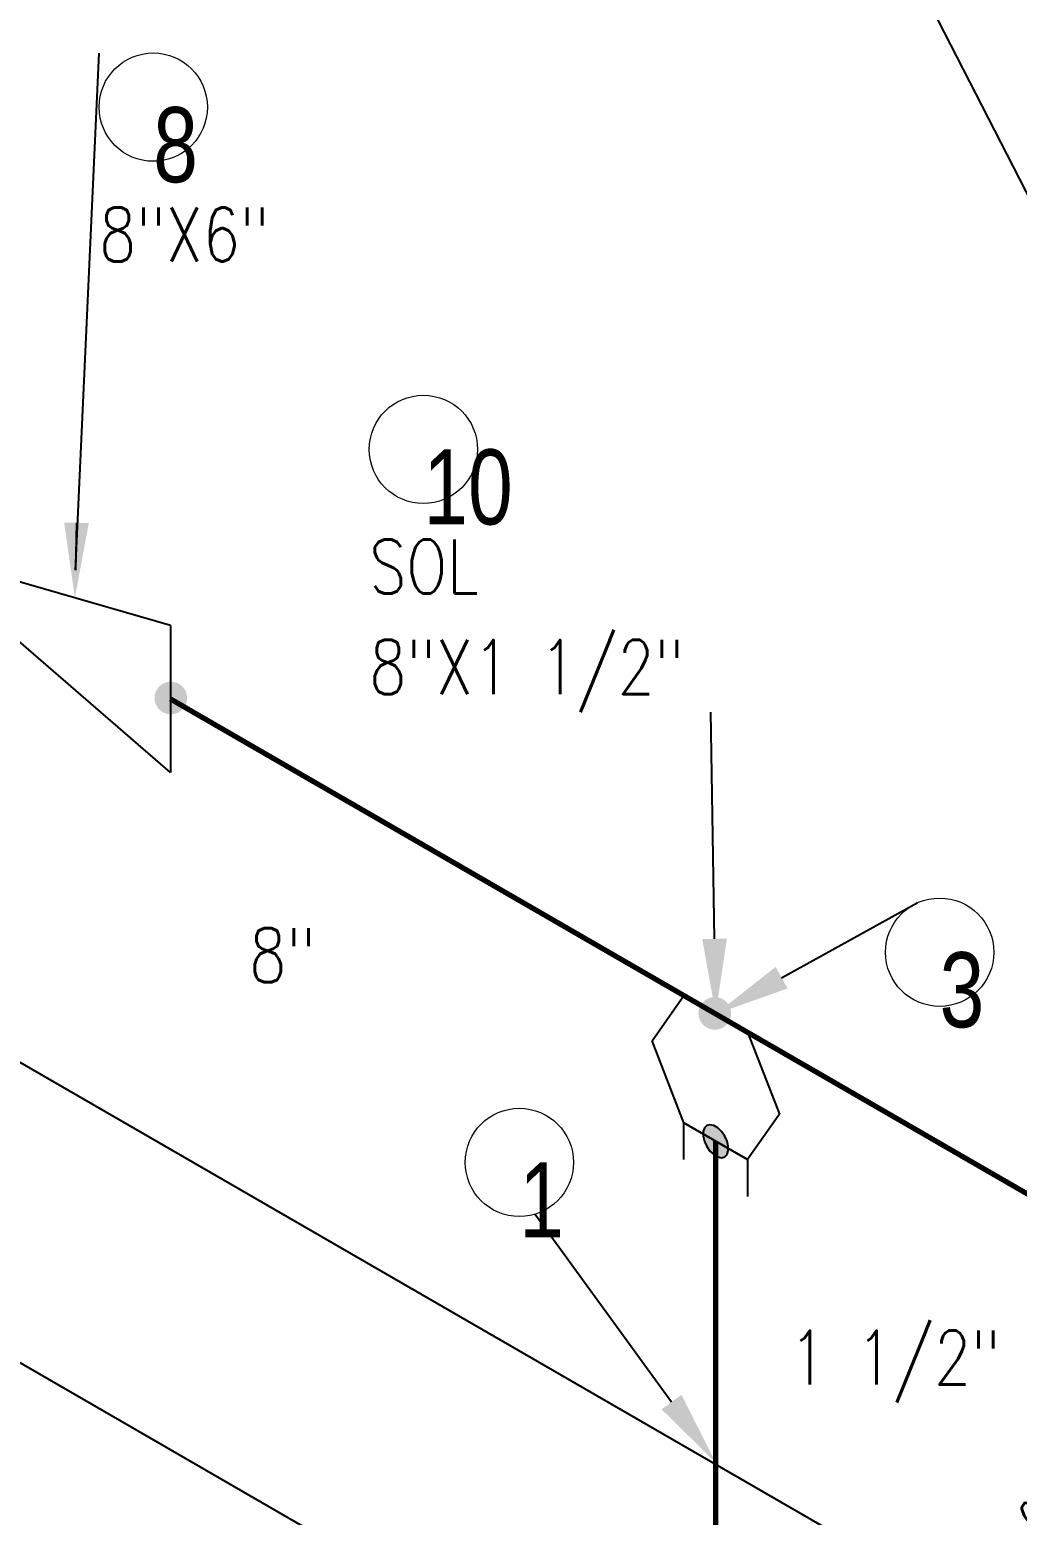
# Model space of a CAD drawing. Header units: millimetres. Extents: x 0 to 841, y 0 to 594.
# Drawn here: x 252.69 to 285.59, y 285.25 to 334.72 of the extents above; entities that cross this region are included whole.
import ezdxf
from ezdxf import colors
from ezdxf.entities.mleader import LeaderData, LeaderLine
from ezdxf.enums import TextEntityAlignment as Align
from ezdxf.math import Vec2, Vec3

# ---------------------------------------------------------------- set-up
doc = ezdxf.new("R2018")
doc.units = ezdxf.units.MM
doc.header["$LTSCALE"] = 0.25
for name, color, linetype, lineweight in [('Annotation', 7, 'Continuous', 0), ('Dimension', 1, 'Continuous', 0), ('Pipe', 3, 'Continuous', 70)]:
    doc.layers.add(name, color=color, linetype=linetype, lineweight=lineweight)
doc.layers.add('Title Block', color=7, linetype='Continuous')
doc.layers.add('Weld', color=1, linetype='Continuous')
doc.styles.add('AdskIsoAnnotation', font='romans.shx', dxfattribs={"width": 0.8, "height": 1})
doc.styles.add('AdskIsoMetric', font='romans.shx', dxfattribs={"width": 0.8, "height": 1.8})
doc.styles.add('AdskIsoMetric-30', font='romans.shx', dxfattribs={"width": 0.8, "height": 1.8})
doc.styles.add('AdskIsoMetric30', font='romans.shx', dxfattribs={"width": 0.8, "oblique": 30, "height": 1.8})
doc.styles.get("Standard").update_dxf_attribs({"font": 'arial.ttf'})
doc.dimstyles.new('AdskIsoMetric', dxfattribs={"dimtxt": 2.5, "dimasz": 2.5, "dimexe": 1, "dimexo": 2, "dimgap": 0.8, "dimtad": 1, "dimdec": 0, "dimrnd": 1, "dimzin": 0, "dimdsep": 46, "dimtxsty": 'AdskIsoMetric', "dimcen": 0, "dimclrt": 7, "dimadec": 0, "dimazin": 0, "dimtfac": 1, "dimtdec": 0, "dimtmove": 1, "dimatfit": 3, "dimfxl": 1, "dimtfill": 1, "dimfrac": 2, "dimtolj": 1, "dimtzin": 0, "dimarcsym": 0})

# ---------------------------------------------------------------- blocks, each defined once
blk = doc.blocks.new('ReducerConc-1-IsoRight')
at = {"color": 0, "linetype": 'ByBlock', "lineweight": -2, "extrusion": (0.707107, 0.408248, -0.57735)}
for p, q in [((-0.2652, 0.2041), (-0.2652, 0.1021)), ((0.2652, 0.051), (-0.2652, 0.2041)), ((0.2652, -0.3572), (-0.2652, 0.1021)), ((0.2652, 0.051), (0.2652, -0.3572))]:
    blk.add_line(p, q, dxfattribs=at)
blk = doc.blocks.new('*D80')
at = {"layer": 'Defpoints', "color": 0, "transparency": 16777216}
for p in [(275.541, 301.948, 0), (275.541, 273.294, 0), (288.531, 265.794)]:
    blk.add_point(p, dxfattribs=at)
at = {"layer": 'Dimension', "color": 0, "lineweight": -2, "transparency": 16777216}
for p, q in [((288.531, 291.948), (288.531, 268.294)), ((277.541, 272.139), (289.531, 265.216))]:
    blk.add_line(p, q, dxfattribs=at)
at = {"layer": 'Dimension', "color": 0, "transparency": 16777216}
for points in [[(288.115, 291.948), (288.948, 291.948), (288.531, 294.448)], [(288.115, 268.294), (288.948, 268.294), (288.531, 265.794)]]:
    blk.add_solid(points, dxfattribs=at)
at = {"layer": 'Dimension', "color": 7, "transparency": 16777216, "insert": (286.641, 283.244), "char_height": 1.8, "attachment_point": 5, "rotation": 90, "style": 'AdskIsoMetric30', "bg_fill": 3, "box_fill_scale": 1.1, "bg_fill_color": 256, "bg_fill_true_color": 13158600, "bg_fill_transparency": 0}
blk.add_mtext('\\A1;239', dxfattribs=at)
blk = doc.blocks.new('*D91')
at = {"layer": 'Defpoints', "color": 0, "transparency": 16777216}
for p in [(199.028, 346.122, 0), (297.95, 289.009, 0), (297.95, 274.009)]:
    blk.add_point(p, dxfattribs=at)
at = {"layer": 'Dimension', "color": 0, "lineweight": -2, "transparency": 16777216}
for p, q in [((199.028, 343.813), (199.028, 329.967)), ((201.194, 329.872), (295.785, 275.259)), ((297.95, 286.7), (297.95, 272.855))]:
    blk.add_line(p, q, dxfattribs=at)
at = {"layer": 'Dimension', "color": 0, "transparency": 16777216}
for points in [[(201.402, 330.233), (200.985, 329.511), (199.028, 331.122)], [(295.994, 275.62), (295.577, 274.899), (297.95, 274.009)]]:
    blk.add_solid(points, dxfattribs=at)
at = {"layer": 'Dimension', "color": 7, "transparency": 16777216, "insert": (248.489, 304.748), "char_height": 1.8, "attachment_point": 5, "rotation": 330, "style": 'AdskIsoMetric-30', "bg_fill": 3, "box_fill_scale": 1.1, "bg_fill_color": 256, "bg_fill_true_color": 13158600, "bg_fill_transparency": 0}
blk.add_mtext('\\A1;2735', dxfattribs=at)
blk = doc.blocks.new('*D92')
at = {"layer": 'Defpoints', "color": 0, "transparency": 16777216}
for p in [(109.589, 397.76, 0), (297.95, 289.009, 0), (297.95, 264.009)]:
    blk.add_point(p, dxfattribs=at)
at = {"layer": 'Dimension', "color": 0, "lineweight": -2, "transparency": 16777216}
for p, q in [((109.589, 395.45), (109.589, 371.605)), ((111.754, 371.51), (295.785, 265.259)), ((297.95, 286.7), (297.95, 262.855))]:
    blk.add_line(p, q, dxfattribs=at)
at = {"layer": 'Dimension', "color": 0, "transparency": 16777216}
for points in [[(111.963, 371.871), (111.546, 371.149), (109.589, 372.76)], [(295.994, 265.62), (295.577, 264.899), (297.95, 264.009)]]:
    blk.add_solid(points, dxfattribs=at)
at = {"layer": 'Dimension', "color": 7, "transparency": 16777216, "insert": (203.77, 320.567), "char_height": 1.8, "attachment_point": 5, "rotation": 330, "style": 'AdskIsoMetric-30', "bg_fill": 3, "box_fill_scale": 1.1, "bg_fill_color": 256, "bg_fill_true_color": 13158600, "bg_fill_transparency": 0}
blk.add_mtext('\\A1;4493', dxfattribs=at)
blk = doc.blocks.new('Olet1-1-Iso2DSkew90')
at = {"color": 0, "linetype": 'ByBlock', "lineweight": -2, "extrusion": (0.707107, 0.408249, -0.57735)}
for p, q in [((-2.121, -0.897), (-1.061, 0.612)), ((-1.061, 0.612), (1.061, -0.612)), ((-1.061, -3.63), (-2.121, -0.897)), ((1.061, -0.612), (2.121, -3.346)), ((2.121, -3.346), (1.061, -4.855)), ((1.061, -4.855), (-1.061, -3.63))]:
    blk.add_line(p, q, dxfattribs=at)
blk = doc.blocks.new('SocketWeld-1-IsoLeft')
at = {"layer": 'Title Block'}
blk.add_hatch(color=256, dxfattribs=at).paths.add_polyline_path([(-0.0294, -0.0234), (-0.0291, -0.0234), (-0.0288, -0.0235), (-0.0285, -0.0236), (-0.0283, -0.0237), (-0.028, -0.0238), (-0.0277, -0.0239), (-0.0274, -0.0239), (-0.0271, -0.024), (-0.0268, -0.0241), (-0.0265, -0.0242), (-0.0263, -0.0243), (-0.026, -0.0244), (-0.0257, -0.0244), (-0.0254, -0.0245), (-0.0251, -0.0246), (-0.0248, -0.0247), (-0.0246, -0.0248), (-0.0243, -0.0249), (-0.024, -0.0249), (-0.0237, -0.025), (-0.0234, -0.0251), (-0.0231, -0.0252), (-0.0228, -0.0253), (-0.0226, -0.0254), (-0.0223, -0.0254), (-0.022, -0.0255), (-0.0217, -0.0256), (-0.0214, -0.0257), (-0.0211, -0.0258), (-0.0209, -0.0259), (-0.0206, -0.0259), (-0.0203, -0.026), (-0.02, -0.0261), (-0.0197, -0.0262), (-0.0194, -0.0263), (-0.0191, -0.0264), (-0.0189, -0.0265), (-0.0186, -0.0265), (-0.0183, -0.0266), (-0.018, -0.0267), (-0.0177, -0.0268), (-0.0174, -0.0269), (-0.0172, -0.027), (-0.0169, -0.027), (-0.0166, -0.0271), (-0.0163, -0.0272), (-0.016, -0.0273), (-0.0157, -0.0274), (-0.0155, -0.0275), (-0.0155, -0.0275), (-0.0151, -0.0275), (-0.0148, -0.0275), (-0.0145, -0.0275), (-0.0142, -0.0276), (-0.0139, -0.0276), (-0.0136, -0.0276), (-0.0132, -0.0277), (-0.0129, -0.0277), (-0.0126, -0.0277), (-0.0123, -0.0277), (-0.012, -0.0278), (-0.0117, -0.0278), (-0.0114, -0.0278), (-0.011, -0.0279), (-0.0107, -0.0279), (-0.0104, -0.0279), (-0.0101, -0.0279), (-0.0098, -0.028), (-0.0095, -0.028), (-0.0091, -0.028), (-0.0088, -0.0281), (-0.0085, -0.0281), (-0.0082, -0.0281), (-0.0079, -0.0281), (-0.0076, -0.0282), (-0.0073, -0.0282), (-0.0069, -0.0282), (-0.0066, -0.0283), (-0.0063, -0.0283), (-0.006, -0.0283), (-0.0057, -0.0283), (-0.0054, -0.0284), (-0.005, -0.0284), (-0.0047, -0.0284), (-0.0044, -0.0285), (-0.0041, -0.0285), (-0.0038, -0.0285), (-0.0035, -0.0286), (-0.0032, -0.0286), (-0.0028, -0.0286), (-0.0025, -0.0286), (-0.0022, -0.0287), (-0.0019, -0.0287), (-0.0016, -0.0287), (-0.0013, -0.0288), (-0.0009, -0.0288), (-0.0006, -0.0288), (-0.0003, -0.0288), (0, -0.0289), (0, -0.0289), (0.0003, -0.0288), (0.0006, -0.0288), (0.0009, -0.0288), (0.0013, -0.0288), (0.0016, -0.0287), (0.0019, -0.0287), (0.0022, -0.0287), (0.0025, -0.0286), (0.0028, -0.0286), (0.0032, -0.0286), (0.0035, -0.0286), (0.0038, -0.0285), (0.0041, -0.0285), (0.0044, -0.0285), (0.0047, -0.0284), (0.005, -0.0284), (0.0054, -0.0284), (0.0057, -0.0283), (0.006, -0.0283), (0.0063, -0.0283), (0.0066, -0.0283), (0.0069, -0.0282), (0.0073, -0.0282), (0.0076, -0.0282), (0.0079, -0.0281), (0.0082, -0.0281), (0.0085, -0.0281), (0.0088, -0.0281), (0.0091, -0.028), (0.0095, -0.028), (0.0098, -0.028), (0.0101, -0.0279), (0.0104, -0.0279), (0.0107, -0.0279), (0.011, -0.0279), (0.0114, -0.0278), (0.0117, -0.0278), (0.012, -0.0278), (0.0123, -0.0277), (0.0126, -0.0277), (0.0129, -0.0277), (0.0132, -0.0277), (0.0136, -0.0276), (0.0139, -0.0276), (0.0142, -0.0276), (0.0145, -0.0275), (0.0148, -0.0275), (0.0151, -0.0275), (0.0155, -0.0275), (0.0155, -0.0275), (0.0157, -0.0274), (0.016, -0.0273), (0.0163, -0.0272), (0.0166, -0.0271), (0.0169, -0.027), (0.0172, -0.027), (0.0174, -0.0269), (0.0177, -0.0268), (0.018, -0.0267), (0.0183, -0.0266), (0.0186, -0.0265), (0.0189, -0.0265), (0.0191, -0.0264), (0.0194, -0.0263), (0.0197, -0.0262), (0.02, -0.0261), (0.0203, -0.026), (0.0206, -0.0259), (0.0209, -0.0259), (0.0211, -0.0258), (0.0214, -0.0257), (0.0217, -0.0256), (0.022, -0.0255), (0.0223, -0.0254), (0.0226, -0.0254), (0.0228, -0.0253), (0.0231, -0.0252), (0.0234, -0.0251), (0.0237, -0.025), (0.024, -0.0249), (0.0243, -0.0249), (0.0246, -0.0248), (0.0248, -0.0247), (0.0251, -0.0246), (0.0254, -0.0245), (0.0257, -0.0244), (0.026, -0.0244), (0.0263, -0.0243), (0.0265, -0.0242), (0.0268, -0.0241), (0.0271, -0.024), (0.0274, -0.0239), (0.0277, -0.0239), (0.028, -0.0238), (0.0283, -0.0237), (0.0285, -0.0236), (0.0288, -0.0235), (0.0291, -0.0234), (0.0294, -0.0234), (0.0294, -0.0234), (0.0296, -0.0232), (0.0298, -0.0231), (0.0301, -0.023), (0.0303, -0.0228), (0.0305, -0.0227), (0.0307, -0.0226), (0.031, -0.0224), (0.0312, -0.0223), (0.0314, -0.0222), (0.0316, -0.0221), (0.0319, -0.0219), (0.0321, -0.0218), (0.0323, -0.0217), (0.0325, -0.0215), (0.0328, -0.0214), (0.033, -0.0213), (0.0332, -0.0211), (0.0335, -0.021), (0.0337, -0.0209), (0.0339, -0.0207), (0.0341, -0.0206), (0.0344, -0.0205), (0.0346, -0.0204), (0.0348, -0.0202), (0.035, -0.0201), (0.0353, -0.02), (0.0355, -0.0198), (0.0357, -0.0197), (0.0359, -0.0196), (0.0362, -0.0194), (0.0364, -0.0193), (0.0366, -0.0192), (0.0368, -0.0191), (0.0371, -0.0189), (0.0373, -0.0188), (0.0375, -0.0187), (0.0377, -0.0185), (0.038, -0.0184), (0.0382, -0.0183), (0.0384, -0.0181), (0.0386, -0.018), (0.0389, -0.0179), (0.0391, -0.0177), (0.0393, -0.0176), (0.0395, -0.0175), (0.0398, -0.0174), (0.04, -0.0172), (0.0402, -0.0171), (0.0405, -0.017), (0.0405, -0.017), (0.0406, -0.0168), (0.0407, -0.0166), (0.0409, -0.0165), (0.041, -0.0163), (0.0412, -0.0161), (0.0413, -0.016), (0.0415, -0.0158), (0.0416, -0.0157), (0.0418, -0.0155), (0.0419, -0.0153), (0.042, -0.0152), (0.0422, -0.015), (0.0423, -0.0148), (0.0425, -0.0147), (0.0426, -0.0145), (0.0428, -0.0143), (0.0429, -0.0142), (0.0431, -0.014), (0.0432, -0.0138), (0.0433, -0.0137), (0.0435, -0.0135), (0.0436, -0.0134), (0.0438, -0.0132), (0.0439, -0.013), (0.0441, -0.0129), (0.0442, -0.0127), (0.0444, -0.0125), (0.0445, -0.0124), (0.0447, -0.0122), (0.0448, -0.012), (0.0449, -0.0119), (0.0451, -0.0117), (0.0452, -0.0115), (0.0454, -0.0114), (0.0455, -0.0112), (0.0457, -0.0111), (0.0458, -0.0109), (0.046, -0.0107), (0.0461, -0.0106), (0.0462, -0.0104), (0.0464, -0.0102), (0.0465, -0.0101), (0.0467, -0.0099), (0.0468, -0.0097), (0.047, -0.0096), (0.0471, -0.0094), (0.0473, -0.0092), (0.0474, -0.0091), (0.0476, -0.0089), (0.0476, -0.0089), (0.0476, -0.0087), (0.0477, -0.0086), (0.0477, -0.0084), (0.0478, -0.0082), (0.0478, -0.008), (0.0479, -0.0078), (0.0479, -0.0076), (0.048, -0.0075), (0.048, -0.0073), (0.0481, -0.0071), (0.0481, -0.0069), (0.0482, -0.0067), (0.0482, -0.0066), (0.0483, -0.0064), (0.0483, -0.0062), (0.0484, -0.006), (0.0484, -0.0058), (0.0485, -0.0056), (0.0485, -0.0055), (0.0486, -0.0053), (0.0486, -0.0051), (0.0487, -0.0049), (0.0487, -0.0047), (0.0488, -0.0046), (0.0488, -0.0044), (0.0489, -0.0042), (0.0489, -0.004), (0.049, -0.0038), (0.049, -0.0036), (0.0491, -0.0035), (0.0491, -0.0033), (0.0492, -0.0031), (0.0492, -0.0029), (0.0493, -0.0027), (0.0493, -0.0025), (0.0494, -0.0024), (0.0494, -0.0022), (0.0495, -0.002), (0.0495, -0.0018), (0.0496, -0.0016), (0.0496, -0.0015), (0.0497, -0.0013), (0.0497, -0.0011), (0.0498, -0.0009), (0.0498, -0.0007), (0.0499, -0.0005), (0.0499, -0.0004), (0.05, -0.0002), (0.05, 0), (0.05, 0), (0.05, 0.0002), (0.0499, 0.0004), (0.0499, 0.0005), (0.0498, 0.0007), (0.0498, 0.0009), (0.0497, 0.0011), (0.0497, 0.0013), (0.0496, 0.0015), (0.0496, 0.0016), (0.0495, 0.0018), (0.0495, 0.002), (0.0494, 0.0022), (0.0494, 0.0024), (0.0493, 0.0025), (0.0493, 0.0027), (0.0492, 0.0029), (0.0492, 0.0031), (0.0491, 0.0033), (0.0491, 0.0035), (0.049, 0.0036), (0.049, 0.0038), (0.0489, 0.004), (0.0489, 0.0042), (0.0488, 0.0044), (0.0488, 0.0046), (0.0487, 0.0047), (0.0487, 0.0049), (0.0486, 0.0051), (0.0486, 0.0053), (0.0485, 0.0055), (0.0485, 0.0056), (0.0484, 0.0058), (0.0484, 0.006), (0.0483, 0.0062), (0.0483, 0.0064), (0.0482, 0.0066), (0.0482, 0.0067), (0.0481, 0.0069), (0.0481, 0.0071), (0.048, 0.0073), (0.048, 0.0075), (0.0479, 0.0076), (0.0479, 0.0078), (0.0478, 0.008), (0.0478, 0.0082), (0.0477, 0.0084), (0.0477, 0.0086), (0.0476, 0.0087), (0.0476, 0.0089), (0.0476, 0.0089), (0.0474, 0.0091), (0.0473, 0.0092), (0.0471, 0.0094), (0.047, 0.0096), (0.0468, 0.0097), (0.0467, 0.0099), (0.0465, 0.0101), (0.0464, 0.0102), (0.0462, 0.0104), (0.0461, 0.0106), (0.046, 0.0107), (0.0458, 0.0109), (0.0457, 0.0111), (0.0455, 0.0112), (0.0454, 0.0114), (0.0452, 0.0115), (0.0451, 0.0117), (0.0449, 0.0119), (0.0448, 0.012), (0.0447, 0.0122), (0.0445, 0.0124), (0.0444, 0.0125), (0.0442, 0.0127), (0.0441, 0.0129), (0.0439, 0.013), (0.0438, 0.0132), (0.0436, 0.0134), (0.0435, 0.0135), (0.0433, 0.0137), (0.0432, 0.0138), (0.0431, 0.014), (0.0429, 0.0142), (0.0428, 0.0143), (0.0426, 0.0145), (0.0425, 0.0147), (0.0423, 0.0148), (0.0422, 0.015), (0.042, 0.0152), (0.0419, 0.0153), (0.0418, 0.0155), (0.0416, 0.0157), (0.0415, 0.0158), (0.0413, 0.016), (0.0412, 0.0161), (0.041, 0.0163), (0.0409, 0.0165), (0.0407, 0.0166), (0.0406, 0.0168), (0.0405, 0.017), (0.0405, 0.017), (0.0402, 0.0171), (0.04, 0.0172), (0.0398, 0.0174), (0.0395, 0.0175), (0.0393, 0.0176), (0.0391, 0.0177), (0.0389, 0.0179), (0.0386, 0.018), (0.0384, 0.0181), (0.0382, 0.0183), (0.038, 0.0184), (0.0377, 0.0185), (0.0375, 0.0187), (0.0373, 0.0188), (0.0371, 0.0189), (0.0368, 0.0191), (0.0366, 0.0192), (0.0364, 0.0193), (0.0362, 0.0194), (0.0359, 0.0196), (0.0357, 0.0197), (0.0355, 0.0198), (0.0353, 0.02), (0.035, 0.0201), (0.0348, 0.0202), (0.0346, 0.0204), (0.0344, 0.0205), (0.0341, 0.0206), (0.0339, 0.0207), (0.0337, 0.0209), (0.0335, 0.021), (0.0332, 0.0211), (0.033, 0.0213), (0.0328, 0.0214), (0.0325, 0.0215), (0.0323, 0.0217), (0.0321, 0.0218), (0.0319, 0.0219), (0.0316, 0.0221), (0.0314, 0.0222), (0.0312, 0.0223), (0.031, 0.0224), (0.0307, 0.0226), (0.0305, 0.0227), (0.0303, 0.0228), (0.0301, 0.023), (0.0298, 0.0231), (0.0296, 0.0232), (0.0294, 0.0234), (0.0294, 0.0234), (0.0291, 0.0234), (0.0288, 0.0235), (0.0285, 0.0236), (0.0283, 0.0237), (0.028, 0.0238), (0.0277, 0.0239), (0.0274, 0.0239), (0.0271, 0.024), (0.0268, 0.0241), (0.0265, 0.0242), (0.0263, 0.0243), (0.026, 0.0244), (0.0257, 0.0244), (0.0254, 0.0245), (0.0251, 0.0246), (0.0248, 0.0247), (0.0246, 0.0248), (0.0243, 0.0249), (0.024, 0.0249), (0.0237, 0.025), (0.0234, 0.0251), (0.0231, 0.0252), (0.0228, 0.0253), (0.0226, 0.0254), (0.0223, 0.0254), (0.022, 0.0255), (0.0217, 0.0256), (0.0214, 0.0257), (0.0211, 0.0258), (0.0209, 0.0259), (0.0206, 0.0259), (0.0203, 0.026), (0.02, 0.0261), (0.0197, 0.0262), (0.0194, 0.0263), (0.0191, 0.0264), (0.0189, 0.0265), (0.0186, 0.0265), (0.0183, 0.0266), (0.018, 0.0267), (0.0177, 0.0268), (0.0174, 0.0269), (0.0172, 0.027), (0.0169, 0.027), (0.0166, 0.0271), (0.0163, 0.0272), (0.016, 0.0273), (0.0157, 0.0274), (0.0155, 0.0275), (0.0155, 0.0275), (0.0151, 0.0275), (0.0148, 0.0275), (0.0145, 0.0275), (0.0142, 0.0276), (0.0139, 0.0276), (0.0136, 0.0276), (0.0132, 0.0277), (0.0129, 0.0277), (0.0126, 0.0277), (0.0123, 0.0277), (0.012, 0.0278), (0.0117, 0.0278), (0.0114, 0.0278), (0.011, 0.0279), (0.0107, 0.0279), (0.0104, 0.0279), (0.0101, 0.0279), (0.0098, 0.028), (0.0095, 0.028), (0.0091, 0.028), (0.0088, 0.0281), (0.0085, 0.0281), (0.0082, 0.0281), (0.0079, 0.0281), (0.0076, 0.0282), (0.0073, 0.0282), (0.0069, 0.0282), (0.0066, 0.0283), (0.0063, 0.0283), (0.006, 0.0283), (0.0057, 0.0283), (0.0054, 0.0284), (0.005, 0.0284), (0.0047, 0.0284), (0.0044, 0.0285), (0.0041, 0.0285), (0.0038, 0.0285), (0.0035, 0.0286), (0.0032, 0.0286), (0.0028, 0.0286), (0.0025, 0.0286), (0.0022, 0.0287), (0.0019, 0.0287), (0.0016, 0.0287), (0.0013, 0.0288), (0.0009, 0.0288), (0.0006, 0.0288), (0.0003, 0.0288), (0, 0.0289), (0, 0.0289), (-0.0003, 0.0288), (-0.0006, 0.0288), (-0.0009, 0.0288), (-0.0013, 0.0288), (-0.0016, 0.0287), (-0.0019, 0.0287), (-0.0022, 0.0287), (-0.0025, 0.0286), (-0.0028, 0.0286), (-0.0032, 0.0286), (-0.0035, 0.0286), (-0.0038, 0.0285), (-0.0041, 0.0285), (-0.0044, 0.0285), (-0.0047, 0.0284), (-0.005, 0.0284), (-0.0054, 0.0284), (-0.0057, 0.0283), (-0.006, 0.0283), (-0.0063, 0.0283), (-0.0066, 0.0283), (-0.0069, 0.0282), (-0.0073, 0.0282), (-0.0076, 0.0282), (-0.0079, 0.0281), (-0.0082, 0.0281), (-0.0085, 0.0281), (-0.0088, 0.0281), (-0.0091, 0.028), (-0.0095, 0.028), (-0.0098, 0.028), (-0.0101, 0.0279), (-0.0104, 0.0279), (-0.0107, 0.0279), (-0.011, 0.0279), (-0.0114, 0.0278), (-0.0117, 0.0278), (-0.012, 0.0278), (-0.0123, 0.0277), (-0.0126, 0.0277), (-0.0129, 0.0277), (-0.0132, 0.0277), (-0.0136, 0.0276), (-0.0139, 0.0276), (-0.0142, 0.0276), (-0.0145, 0.0275), (-0.0148, 0.0275), (-0.0151, 0.0275), (-0.0155, 0.0275), (-0.0155, 0.0275), (-0.0157, 0.0274), (-0.016, 0.0273), (-0.0163, 0.0272), (-0.0166, 0.0271), (-0.0169, 0.027), (-0.0172, 0.027), (-0.0174, 0.0269), (-0.0177, 0.0268), (-0.018, 0.0267), (-0.0183, 0.0266), (-0.0186, 0.0265), (-0.0189, 0.0265), (-0.0191, 0.0264), (-0.0194, 0.0263), (-0.0197, 0.0262), (-0.02, 0.0261), (-0.0203, 0.026), (-0.0206, 0.0259), (-0.0209, 0.0259), (-0.0211, 0.0258), (-0.0214, 0.0257), (-0.0217, 0.0256), (-0.022, 0.0255), (-0.0223, 0.0254), (-0.0226, 0.0254), (-0.0228, 0.0253), (-0.0231, 0.0252), (-0.0234, 0.0251), (-0.0237, 0.025), (-0.024, 0.0249), (-0.0243, 0.0249), (-0.0246, 0.0248), (-0.0248, 0.0247), (-0.0251, 0.0246), (-0.0254, 0.0245), (-0.0257, 0.0244), (-0.026, 0.0244), (-0.0263, 0.0243), (-0.0265, 0.0242), (-0.0268, 0.0241), (-0.0271, 0.024), (-0.0274, 0.0239), (-0.0277, 0.0239), (-0.028, 0.0238), (-0.0283, 0.0237), (-0.0285, 0.0236), (-0.0288, 0.0235), (-0.0291, 0.0234), (-0.0294, 0.0234), (-0.0294, 0.0234), (-0.0296, 0.0232), (-0.0298, 0.0231), (-0.0301, 0.023), (-0.0303, 0.0228), (-0.0305, 0.0227), (-0.0307, 0.0226), (-0.031, 0.0224), (-0.0312, 0.0223), (-0.0314, 0.0222), (-0.0316, 0.0221), (-0.0319, 0.0219), (-0.0321, 0.0218), (-0.0323, 0.0217), (-0.0325, 0.0215), (-0.0328, 0.0214), (-0.033, 0.0213), (-0.0332, 0.0211), (-0.0335, 0.021), (-0.0337, 0.0209), (-0.0339, 0.0207), (-0.0341, 0.0206), (-0.0344, 0.0205), (-0.0346, 0.0204), (-0.0348, 0.0202), (-0.035, 0.0201), (-0.0353, 0.02), (-0.0355, 0.0198), (-0.0357, 0.0197), (-0.0359, 0.0196), (-0.0362, 0.0194), (-0.0364, 0.0193), (-0.0366, 0.0192), (-0.0368, 0.0191), (-0.0371, 0.0189), (-0.0373, 0.0188), (-0.0375, 0.0187), (-0.0377, 0.0185), (-0.038, 0.0184), (-0.0382, 0.0183), (-0.0384, 0.0181), (-0.0386, 0.018), (-0.0389, 0.0179), (-0.0391, 0.0177), (-0.0393, 0.0176), (-0.0395, 0.0175), (-0.0398, 0.0174), (-0.04, 0.0172), (-0.0402, 0.0171), (-0.0405, 0.017), (-0.0405, 0.017), (-0.0406, 0.0168), (-0.0407, 0.0166), (-0.0409, 0.0165), (-0.041, 0.0163), (-0.0412, 0.0161), (-0.0413, 0.016), (-0.0415, 0.0158), (-0.0416, 0.0157), (-0.0418, 0.0155), (-0.0419, 0.0153), (-0.042, 0.0152), (-0.0422, 0.015), (-0.0423, 0.0148), (-0.0425, 0.0147), (-0.0426, 0.0145), (-0.0428, 0.0143), (-0.0429, 0.0142), (-0.0431, 0.014), (-0.0432, 0.0138), (-0.0433, 0.0137), (-0.0435, 0.0135), (-0.0436, 0.0134), (-0.0438, 0.0132), (-0.0439, 0.013), (-0.0441, 0.0129), (-0.0442, 0.0127), (-0.0444, 0.0125), (-0.0445, 0.0124), (-0.0447, 0.0122), (-0.0448, 0.012), (-0.0449, 0.0119), (-0.0451, 0.0117), (-0.0452, 0.0115), (-0.0454, 0.0114), (-0.0455, 0.0112), (-0.0457, 0.0111), (-0.0458, 0.0109), (-0.046, 0.0107), (-0.0461, 0.0106), (-0.0462, 0.0104), (-0.0464, 0.0102), (-0.0465, 0.0101), (-0.0467, 0.0099), (-0.0468, 0.0097), (-0.047, 0.0096), (-0.0471, 0.0094), (-0.0473, 0.0092), (-0.0474, 0.0091), (-0.0476, 0.0089), (-0.0476, 0.0089), (-0.0476, 0.0087), (-0.0477, 0.0086), (-0.0477, 0.0084), (-0.0478, 0.0082), (-0.0478, 0.008), (-0.0479, 0.0078), (-0.0479, 0.0076), (-0.048, 0.0075), (-0.048, 0.0073), (-0.0481, 0.0071), (-0.0481, 0.0069), (-0.0482, 0.0067), (-0.0482, 0.0066), (-0.0483, 0.0064), (-0.0483, 0.0062), (-0.0484, 0.006), (-0.0484, 0.0058), (-0.0485, 0.0056), (-0.0485, 0.0055), (-0.0486, 0.0053), (-0.0486, 0.0051), (-0.0487, 0.0049), (-0.0487, 0.0047), (-0.0488, 0.0046), (-0.0488, 0.0044), (-0.0489, 0.0042), (-0.0489, 0.004), (-0.049, 0.0038), (-0.049, 0.0036), (-0.0491, 0.0035), (-0.0491, 0.0033), (-0.0492, 0.0031), (-0.0492, 0.0029), (-0.0493, 0.0027), (-0.0493, 0.0025), (-0.0494, 0.0024), (-0.0494, 0.0022), (-0.0495, 0.002), (-0.0495, 0.0018), (-0.0496, 0.0016), (-0.0496, 0.0015), (-0.0497, 0.0013), (-0.0497, 0.0011), (-0.0498, 0.0009), (-0.0498, 0.0007), (-0.0499, 0.0005), (-0.0499, 0.0004), (-0.05, 0.0002), (-0.05, 0), (-0.05, 0), (-0.05, -0.0002), (-0.0499, -0.0004), (-0.0499, -0.0005), (-0.0498, -0.0007), (-0.0498, -0.0009), (-0.0497, -0.0011), (-0.0497, -0.0013), (-0.0496, -0.0015), (-0.0496, -0.0016), (-0.0495, -0.0018), (-0.0495, -0.002), (-0.0494, -0.0022), (-0.0494, -0.0024), (-0.0493, -0.0025), (-0.0493, -0.0027), (-0.0492, -0.0029), (-0.0492, -0.0031), (-0.0491, -0.0033), (-0.0491, -0.0035), (-0.049, -0.0036), (-0.049, -0.0038), (-0.0489, -0.004), (-0.0489, -0.0042), (-0.0488, -0.0044), (-0.0488, -0.0046), (-0.0487, -0.0047), (-0.0487, -0.0049), (-0.0486, -0.0051), (-0.0486, -0.0053), (-0.0485, -0.0055), (-0.0485, -0.0056), (-0.0484, -0.0058), (-0.0484, -0.006), (-0.0483, -0.0062), (-0.0483, -0.0064), (-0.0482, -0.0066), (-0.0482, -0.0067), (-0.0481, -0.0069), (-0.0481, -0.0071), (-0.048, -0.0073), (-0.048, -0.0075), (-0.0479, -0.0076), (-0.0479, -0.0078), (-0.0478, -0.008), (-0.0478, -0.0082), (-0.0477, -0.0084), (-0.0477, -0.0086), (-0.0476, -0.0087), (-0.0476, -0.0089), (-0.0476, -0.0089), (-0.0474, -0.0091), (-0.0473, -0.0092), (-0.0471, -0.0094), (-0.047, -0.0096), (-0.0468, -0.0097), (-0.0467, -0.0099), (-0.0465, -0.0101), (-0.0464, -0.0102), (-0.0462, -0.0104), (-0.0461, -0.0106), (-0.046, -0.0107), (-0.0458, -0.0109), (-0.0457, -0.0111), (-0.0455, -0.0112), (-0.0454, -0.0114), (-0.0452, -0.0115), (-0.0451, -0.0117), (-0.0449, -0.0119), (-0.0448, -0.012), (-0.0447, -0.0122), (-0.0445, -0.0124), (-0.0444, -0.0125), (-0.0442, -0.0127), (-0.0441, -0.0129), (-0.0439, -0.013), (-0.0438, -0.0132), (-0.0436, -0.0134), (-0.0435, -0.0135), (-0.0433, -0.0137), (-0.0432, -0.0138), (-0.0431, -0.014), (-0.0429, -0.0142), (-0.0428, -0.0143), (-0.0426, -0.0145), (-0.0425, -0.0147), (-0.0423, -0.0148), (-0.0422, -0.015), (-0.042, -0.0152), (-0.0419, -0.0153), (-0.0418, -0.0155), (-0.0416, -0.0157), (-0.0415, -0.0158), (-0.0413, -0.016), (-0.0412, -0.0161), (-0.041, -0.0163), (-0.0409, -0.0165), (-0.0407, -0.0166), (-0.0406, -0.0168), (-0.0405, -0.017), (-0.0405, -0.017), (-0.0402, -0.0171), (-0.04, -0.0172), (-0.0398, -0.0174), (-0.0395, -0.0175), (-0.0393, -0.0176), (-0.0391, -0.0177), (-0.0389, -0.0179), (-0.0386, -0.018), (-0.0384, -0.0181), (-0.0382, -0.0183), (-0.038, -0.0184), (-0.0377, -0.0185), (-0.0375, -0.0187), (-0.0373, -0.0188), (-0.0371, -0.0189), (-0.0368, -0.0191), (-0.0366, -0.0192), (-0.0364, -0.0193), (-0.0362, -0.0194), (-0.0359, -0.0196), (-0.0357, -0.0197), (-0.0355, -0.0198), (-0.0353, -0.02), (-0.035, -0.0201), (-0.0348, -0.0202), (-0.0346, -0.0204), (-0.0344, -0.0205), (-0.0341, -0.0206), (-0.0339, -0.0207), (-0.0337, -0.0209), (-0.0335, -0.021), (-0.0332, -0.0211), (-0.033, -0.0213), (-0.0328, -0.0214), (-0.0325, -0.0215), (-0.0323, -0.0217), (-0.0321, -0.0218), (-0.0319, -0.0219), (-0.0316, -0.0221), (-0.0314, -0.0222), (-0.0312, -0.0223), (-0.031, -0.0224), (-0.0307, -0.0226), (-0.0305, -0.0227), (-0.0303, -0.0228), (-0.0301, -0.023), (-0.0298, -0.0231), (-0.0296, -0.0232)], flags=0)
at = {"color": 0, "linetype": 'ByBlock', "lineweight": -2, "extrusion": (0, 0.816497, 0.57735)}
for p, q in [((0, 0.1021), (0.0884, 0.051)), ((0.0884, 0.051), (-0.0884, -0.051)), ((-0.0476, 0.0089), (-0.05, 0)), ((-0.05, 0), (-0.0476, -0.0089)), ((-0.0405, 0.017), (-0.0476, 0.0089)), ((-0.0294, 0.0234), (-0.0405, 0.017)), ((-0.0155, 0.0275), (-0.0294, 0.0234)), ((0, 0.0289), (-0.0155, 0.0275)), ((0.0155, 0.0275), (0, 0.0289)), ((0.0294, 0.0234), (0.0155, 0.0275)), ((0.0405, 0.017), (0.0294, 0.0234)), ((0.0476, 0.0089), (0.0405, 0.017)), ((0.05, 0), (0.0476, 0.0089)), ((0.0476, -0.0089), (0.05, 0)), ((-0.0884, -0.051), (-0.1768, 0)), ((-0.0476, -0.0089), (-0.0405, -0.017)), ((-0.0405, -0.017), (-0.0294, -0.0234)), ((-0.0294, -0.0234), (-0.0155, -0.0275)), ((-0.0155, -0.0275), (0, -0.0289)), ((0, -0.0289), (0.0155, -0.0275)), ((0.0155, -0.0275), (0.0294, -0.0234)), ((0.0294, -0.0234), (0.0405, -0.017)), ((0.0405, -0.017), (0.0476, -0.0089))]:
    blk.add_line(p, q, dxfattribs=at)
blk = doc.blocks.new('Buttweld')
at = {"lineweight": -2}
blk.add_hatch(color=0, dxfattribs=at).paths.add_polyline_path([(0.044, -0.0026), (0.0433, 0.0053), (0.0413, 0.0129), (0.0379, 0.02), (0.0334, 0.0265), (0.0278, 0.0321), (0.0214, 0.0366), (0.0142, 0.0399), (0.0066, 0.042), (-0.0013, 0.0427), (-0.0091, 0.042), (-0.0168, 0.0399), (-0.0239, 0.0366), (-0.0304, 0.0321), (-0.036, 0.0265), (-0.0405, 0.02), (-0.0438, 0.0129), (-0.0459, 0.0053), (-0.0466, -0.0026), (-0.0459, -0.0105), (-0.0438, -0.0181), (-0.0405, -0.0252), (-0.036, -0.0317), (-0.0304, -0.0373), (-0.0239, -0.0418), (-0.0168, -0.0452), (-0.0091, -0.0472), (-0.0013, -0.0479), (0.0066, -0.0472), (0.0142, -0.0452), (0.0214, -0.0418), (0.0278, -0.0373), (0.0334, -0.0317), (0.0379, -0.0252), (0.0413, -0.0181), (0.0433, -0.0105)], is_closed=False, flags=0)
blk = doc.blocks.new('AnnoCircle')
at = {"color": 0, "linetype": 'ByBlock', "lineweight": -2}
blk.add_circle((0, 0), 1.002, dxfattribs=at)
at = {"color": 0, "linetype": 'ByBlock', "lineweight": -2, "width": 0.8, "flags": 106}
blk.add_attdef('XX', text='', height=1, dxfattribs=at).set_placement((0, 0), align=Align.MIDDLE_CENTER)

msp = doc.modelspace()

# ---------------------------------------------------------------- block references
at = {"layer": 'Title Block', "xscale": 12, "yscale": 12, "zscale": 12, "rotation": 4.178571727037411e-06}
msp.add_blockref('ReducerConc-1-IsoRight', (254.192, 314.273, 0), dxfattribs=at)

# ---------------------------------------------------------------- leaders
at = {"layer": 'Annotation'}
ml = msp.add_multileader_mtext('Standard', dxfattribs=at)
ml.set_content('')
ml.set_leader_properties()
ml.build(insert=Vec2(0, 0))
ml.multileader.update_dxf_attribs({"dogleg_length": 0, "arrow_head_size": 2.5})
ctx = ml.context
ctx.base_point, ctx.arrow_head_size = Vec3(275.269, 350.002), 2.5
notes = []
notes.append((ctx, [(0, (1, 1, 0), (275.269, 350.002), (-1, 0), 0, [(0, [(289.583, 322.125)], 0, [])])]))
ctx.mtext, ml.multileader.dxf.content_type = None, 0
ml = msp.add_multileader_mtext('Standard', dxfattribs=at)
ml.set_content('')
ml.set_leader_properties()
ml.build(insert=Vec2(0, 0))
ml.multileader.update_dxf_attribs({"dogleg_length": 0, "arrow_head_size": 2.5})
ctx = ml.context
ctx.base_point, ctx.arrow_head_size = Vec3(255, 333.949), 2.5
notes.append((ctx, [(0, (1, 1, 0), (255, 333.949), (-1, 0), 0, [(0, [(254.192, 315.804), (254.212, 316.723)], 0, [])])]))
ctx.mtext, ml.multileader.dxf.content_type = None, 0
ml = msp.add_multileader_mtext('Standard', dxfattribs=at)
ml.set_content('')
ml.set_leader_properties()
ml.build(insert=Vec2(0, 0))
ml.multileader.update_dxf_attribs({"dogleg_length": 0, "arrow_head_size": 2.5})
ctx = ml.context
ctx.base_point, ctx.arrow_head_size = Vec3(275.383, 312), 2.5
notes.append((ctx, [(0, (1, 1, 0), (275.383, 312), (-1, 0), 0, [(0, [(275.541, 301.948)], 0, [])])]))
ctx.mtext, ml.multileader.dxf.content_type = None, 0
ml = msp.add_multileader_mtext('Standard', dxfattribs=at)
ml.set_content('')
ml.set_leader_properties()
ml.build(insert=Vec2(0, 0))
ml.multileader.update_dxf_attribs({"dogleg_length": 0, "arrow_head_size": 2.5})
ctx = ml.context
ctx.base_point, ctx.arrow_head_size = Vec3(282.25, 305.64), 2.5
notes.append((ctx, [(0, (1, 1, 0), (282.25, 305.64), (-1, 0), 0, [(0, [(275.546, 301.945)], 0, [])])]))
ctx.mtext, ml.multileader.dxf.content_type = None, 0
ml = msp.add_multileader_mtext('Standard', dxfattribs=at)
ml.set_content('')
ml.set_leader_properties()
ml.build(insert=Vec2(0, 0))
ml.multileader.update_dxf_attribs({"dogleg_length": 0, "arrow_head_size": 2.5})
ctx = ml.context
ctx.base_point, ctx.arrow_head_size = Vec3(269.512, 295.271), 2.5
notes.append((ctx, [(0, (1, 1, 0), (269.512, 295.271), (-1, 0), 0, [(0, [(275.541, 287)], 0, [])])]))
ctx.mtext, ml.multileader.dxf.content_type = None, 0
for ctx, leaders in notes:
    for number, flags, end, landing, length, lines in leaders:
        leader = LeaderData()
        leader.index, (leader.has_last_leader_line, leader.has_dogleg_vector, leader.attachment_direction) = number, flags
        leader.last_leader_point, leader.dogleg_vector, leader.dogleg_length = Vec3(end), Vec3(landing), length
        for number, points, colour, breaks in lines:
            line = LeaderLine()
            line.index, line.vertices, line.color, line.breaks = number, Vec3.list(points), colors.encode_raw_color(colour), breaks
            leader.lines.append(line)
        ctx.leaders.append(leader)

# ---------------------------------------------------------------- next in the draw order: dimensions: what is measured, and where the dimension line sits
at = {"layer": 'Dimension'}
dim = msp.add_linear_dim(base=(288.531, 265.794), p1=(275.541, 301.948, 0), p2=(275.541, 273.294, 0), angle=270, text='239', dimstyle='AdskIsoMetric', override={"dimtad": 0, "dimlfac": 8.332608, "dimtxsty": 'AdskIsoMetric30', "dimse1": 1, "dimse2": 0, "dimsd1": 0, "dimsd2": 0, "dimtmove": 1}, dxfattribs=at)
dim.commit()
dim.dimension.update_dxf_attribs({"geometry": '*D80', "text_midpoint": (286.641, 283.244), "dimtype": 160})

# ---------------------------------------------------------------- next in the draw order: dimensions: what is measured, and where the dimension line sits
dim = msp.add_linear_dim(base=(297.95, 274.009), p1=(199.028, 346.122, 0), p2=(297.95, 289.009, 0), angle=330, text='2735', dimstyle='AdskIsoMetric', override={"dimtad": 0, "dimlfac": 23.940052, "dimtxsty": 'AdskIsoMetric-30', "dimse1": 0, "dimse2": 0, "dimsd1": 0, "dimsd2": 0, "dimtmove": 1}, dxfattribs=at)
dim.commit()
dim.dimension.update_dxf_attribs({"geometry": '*D91', "text_midpoint": (248.489, 304.748), "dimtype": 160})

# ---------------------------------------------------------------- next in the draw order: dimensions: what is measured, and where the dimension line sits
dim = msp.add_linear_dim(base=(297.95, 264.009), p1=(109.589, 397.76, 0), p2=(297.95, 289.009, 0), angle=330, text='4493', dimstyle='AdskIsoMetric', override={"dimtad": 0, "dimlfac": 20.657142, "dimtxsty": 'AdskIsoMetric-30', "dimse1": 0, "dimse2": 0, "dimsd1": 0, "dimsd2": 0, "dimtmove": 1}, dxfattribs=at)
dim.commit()
dim.dimension.update_dxf_attribs({"geometry": '*D92', "text_midpoint": (203.77, 320.567), "dimtype": 160})

# ---------------------------------------------------------------- next in the draw order: linework, layer by layer
at = {"layer": 'Pipe'}
for points in [[(257.374, 312.436), (293.708, 291.459)], [(275.541, 278.193), (275.541, 297.705)]]:
    msp.add_lwpolyline(points, dxfattribs=at)

# ---------------------------------------------------------------- next in the draw order: block references
at = {"layer": 'Annotation'}
ref = msp.add_blockref('AnnoCircle', (256.803, 332.146, 0), dxfattribs=dict(at, xscale=1.8, yscale=1.8, zscale=1.8))
lines = msp.add_mtext('\\W0.8000;8', dxfattribs={"layer": '0', "color": 0, "linetype": 'ByBlock', "lineweight": -2, "insert": (256.803, 332.146, 0), "char_height": 2.5, "attachment_point": 1})
ref.add_attrib('XX', '', (256.803, 332.146, 0), dxfattribs={"flags": 104}).embed_mtext(lines)
ref = msp.add_blockref('AnnoCircle', (265.803, 320.746), dxfattribs=dict(at, xscale=1.8, yscale=1.8, zscale=1.8))
lines = msp.add_mtext('\\W0.8000;10', dxfattribs={"layer": '0', "color": 0, "linetype": 'ByBlock', "lineweight": -2, "insert": (265.803, 320.746), "char_height": 2.5, "attachment_point": 1})
ref.add_attrib('XX', '', (265.803, 320.746), dxfattribs={"flags": 104}).embed_mtext(lines)
ref = msp.add_blockref('AnnoCircle', (283, 304), dxfattribs=dict(at, xscale=1.8, yscale=1.8, zscale=1.8))
lines = msp.add_mtext('\\W0.8000;3', dxfattribs={"layer": '0', "color": 0, "linetype": 'ByBlock', "lineweight": -2, "insert": (283, 304), "char_height": 2.5, "attachment_point": 1})
ref.add_attrib('XX', '', (283, 304), dxfattribs={"flags": 104}).embed_mtext(lines)
ref = msp.add_blockref('AnnoCircle', (269, 297, 0), dxfattribs=dict(at, xscale=1.8, yscale=1.8, zscale=1.8))
lines = msp.add_mtext('\\W0.8000;1', dxfattribs={"layer": '0', "color": 0, "linetype": 'ByBlock', "lineweight": -2, "insert": (269, 297, 0), "char_height": 2.5, "attachment_point": 1})
ref.add_attrib('XX', '', (269, 297, 0), dxfattribs={"flags": 104}).embed_mtext(lines)
at = {"layer": 'Title Block'}
msp.add_blockref('Olet1-1-Iso2DSkew90', (275.541, 301.948), dxfattribs=at)
at = {"layer": 'Weld', "xscale": 12, "yscale": 12, "zscale": 12}
for name, p, rotation in [('Buttweld', (257.374, 312.436, 0), 180.0000017075473), ('Buttweld', (275.541, 301.948), 269.9999458645932), ('SocketWeld-1-IsoLeft', (275.541, 297.705), 119.9999582385157)]:
    msp.add_blockref(name, p, dxfattribs=dict(at, rotation=rotation))

# ---------------------------------------------------------------- next in the draw order: texts
at = {"layer": 'Annotation', "char_height": 1.8, "attachment_point": 7, "style": 'AdskIsoAnnotation', "bg_fill": 3, "box_fill_scale": 1, "bg_fill_color": 256, "bg_fill_true_color": 13158600, "bg_fill_transparency": 0}
for s, insert in [('{\\Q0;8"X6"}', (255, 327, 0)), ('{\\Q0;SOL}', (264, 315.943, 0))]:
    msp.add_mtext(s, dxfattribs=dict(at, insert=insert))

# ---------------------------------------------------------------- next in the draw order: texts
for s, insert in [('{\\Q0;8"X1 1/2"}', (264, 312, 0)), ('{\\Q0;8"}', (260, 303, 0)), ('{\\Q0;1 1/2"}', (278, 289))]:
    msp.add_mtext(s, dxfattribs=dict(at, insert=insert))

doc.saveas('drawing.dxf')
